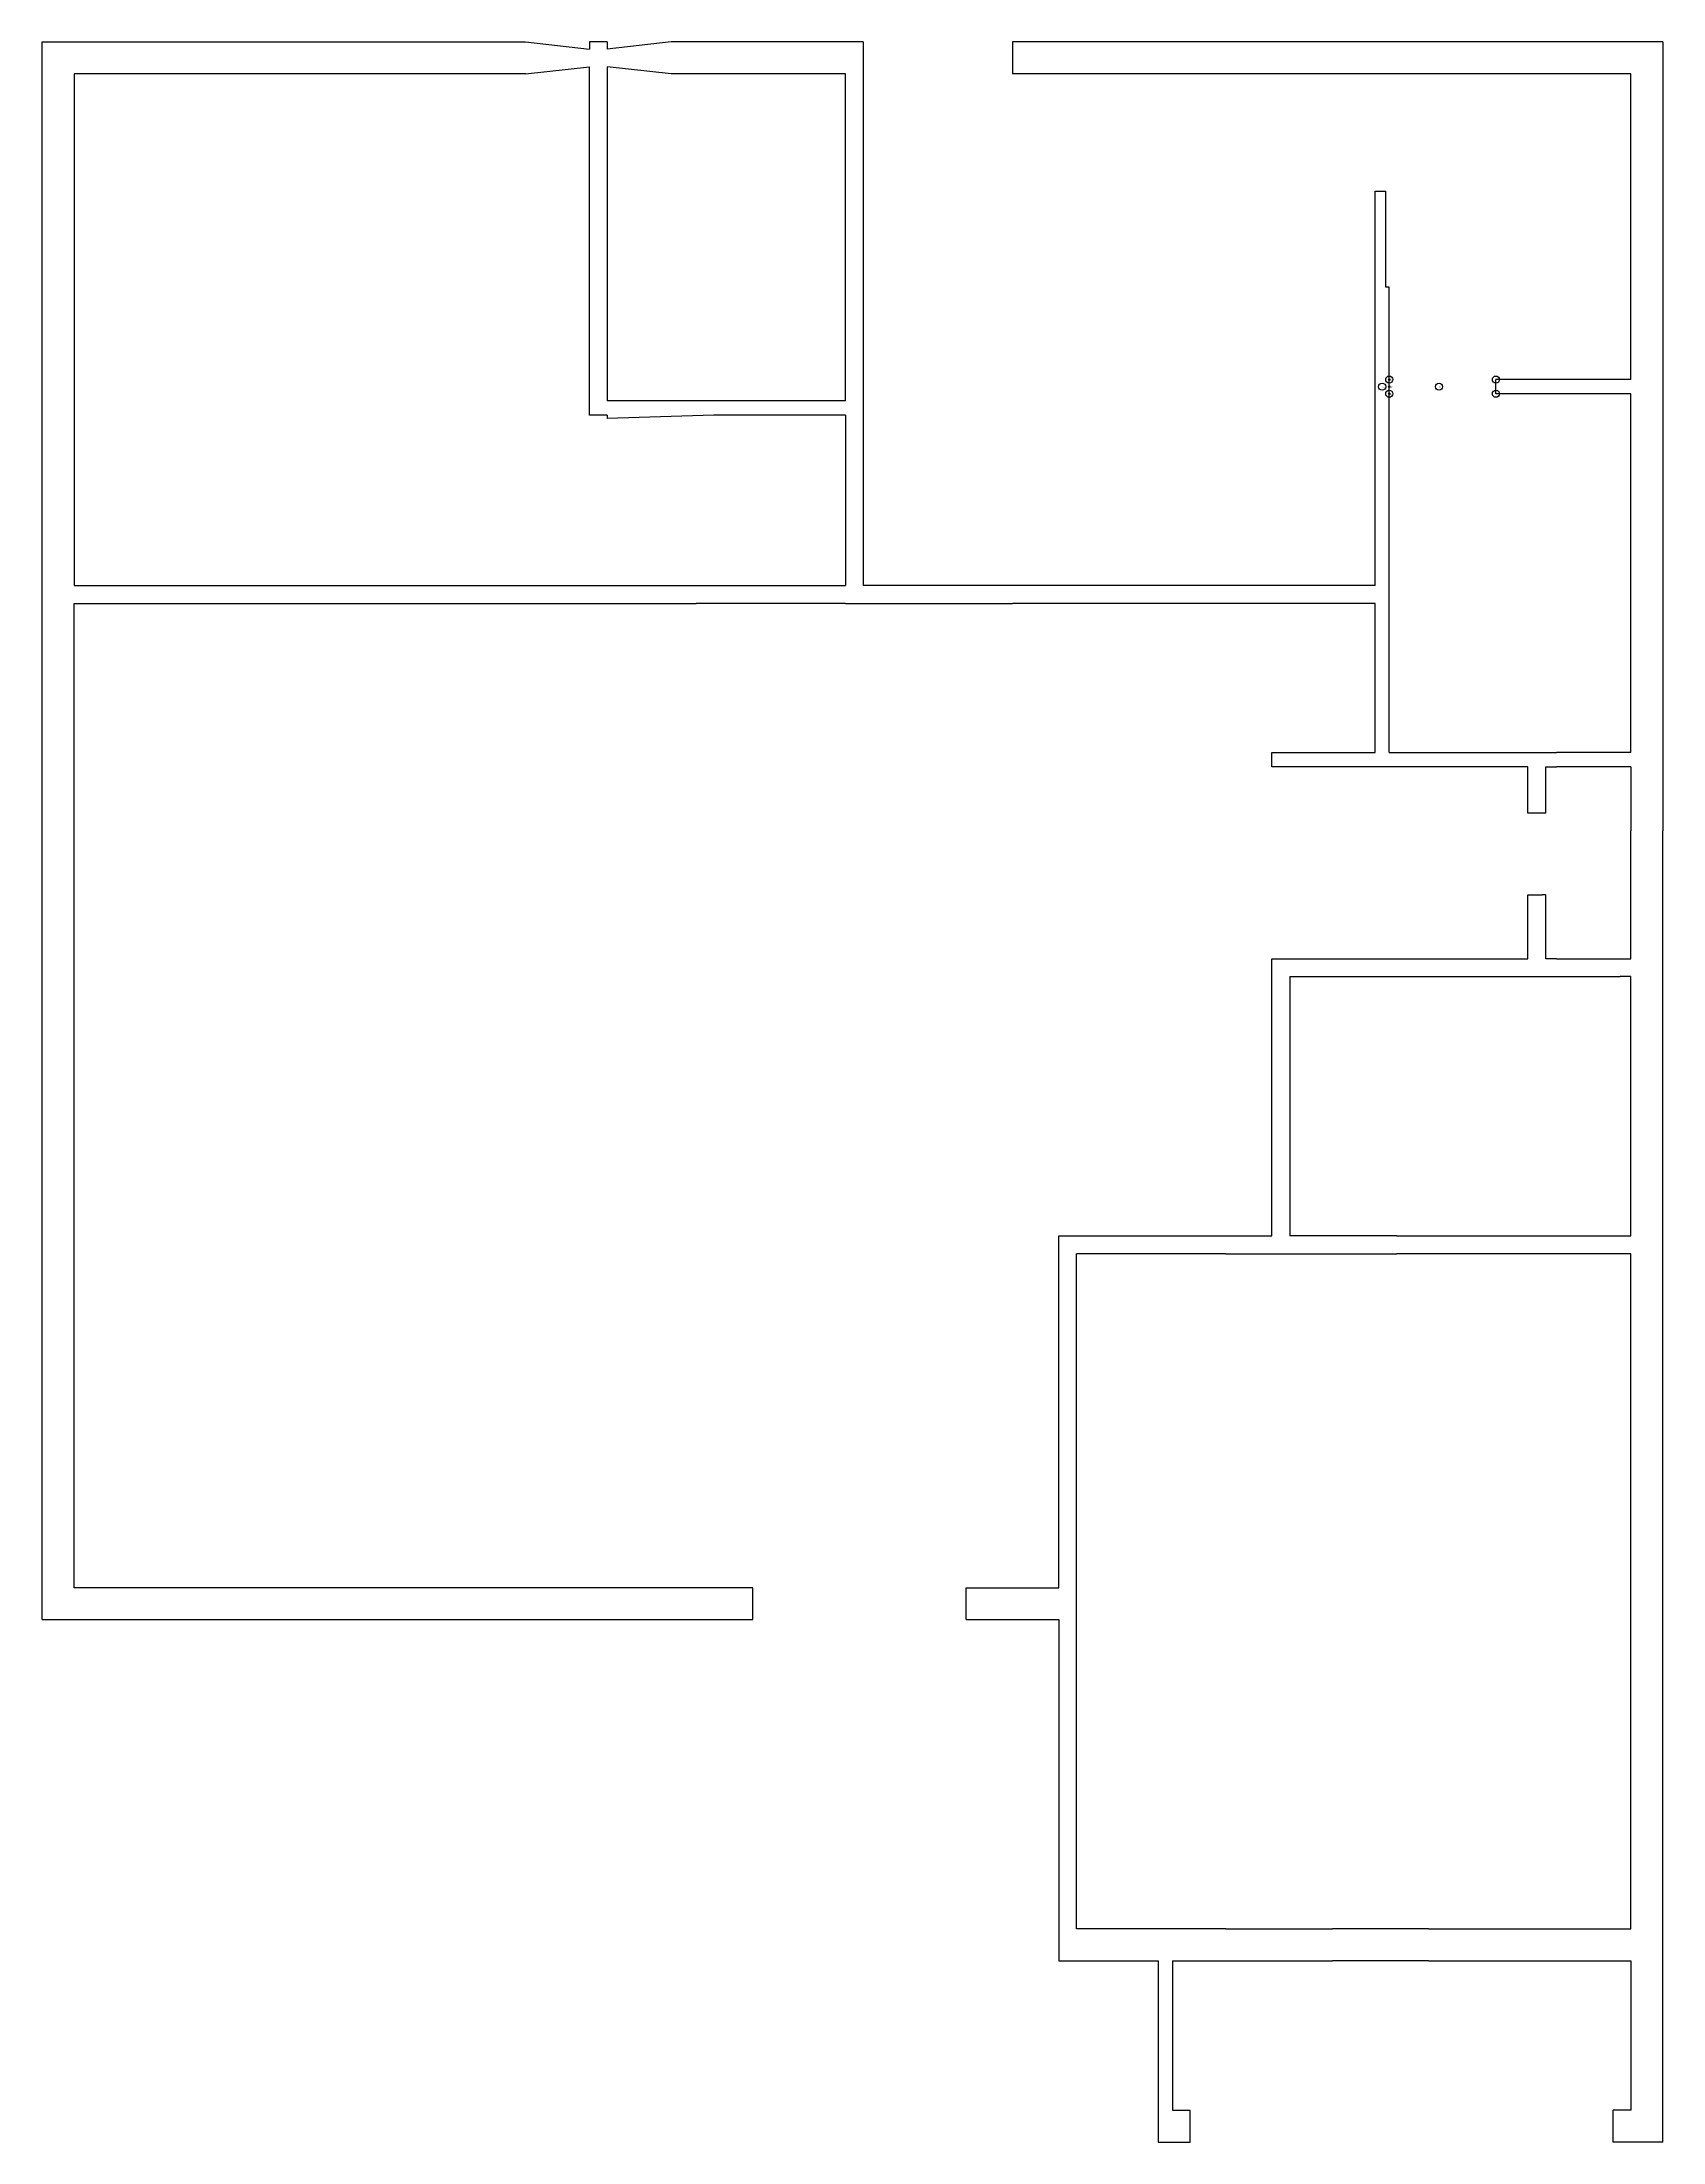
# Model space of a CAD drawing. Header units: metres. Extents: x 328 to 784, y 390 to 981.
import ezdxf

# ---------------------------------------------------------------- set-up
doc = ezdxf.new("R2010")
doc.units = ezdxf.units.M

msp = doc.modelspace()

# ---------------------------------------------------------------- linework, layer by layer
for p, q in [((328, 537), (328, 981)), ((328, 981), (464, 981)), ((464, 981), (482, 979)), ((487, 981), (482, 981)), ((482, 981), (482, 979)), ((505, 981), (487, 979)), ((487, 981), (487, 979)), ((559, 981), (505, 981)), ((559, 981), (559, 828)), ((784, 981), (601, 981)), ((601, 981), (601, 972)), ((784, 981), (784, 759)), ((464, 972), (337, 972)), ((337, 972), (337, 948)), ((464, 972), (482, 974)), ((482, 876), (482, 974)), ((505, 972), (487, 974)), ((487, 974), (487, 880)), ((554, 972), (505, 972)), ((554, 880), (554, 972)), ((775, 972), (601, 972)), ((775, 886), (775, 972)), ((337, 948), (337, 828)), ((703, 912), (703, 939)), ((703, 939), (706, 939)), ((706, 912), (706, 939)), ((703, 828), (703, 912)), ((707, 912), (706, 912)), ((707, 781), (707, 912)), ((737, 882), (737, 886)), ((775, 886), (737, 886)), ((775, 882), (737, 882)), ((775, 781), (775, 882)), ((487, 876), (482, 876)), ((517, 880), (487, 880)), ((517, 876), (487, 875)), ((487, 876), (487, 875)), ((554, 880), (517, 880)), ((554, 876), (517, 876)), ((554, 876), (554, 828)), ((337, 828), (512, 828)), ((512, 828), (554, 828)), ((601, 828), (559, 828)), ((703, 828), (601, 828)), ((337, 546), (337, 823)), ((337, 823), (512, 823)), ((554, 823), (512, 823)), ((554, 823), (559, 823)), ((559, 823), (601, 823)), ((703, 823), (601, 823)), ((703, 781), (703, 823)), ((674, 777), (674, 781)), ((674, 781), (703, 781)), ((707, 781), (754, 781)), ((772, 781), (754, 781)), ((775, 781), (772, 781)), ((746, 777), (674, 777)), ((746, 764), (746, 777)), ((751, 764), (751, 777)), ((751, 777), (754, 777)), ((772, 777), (754, 777)), ((775, 777), (772, 777)), ((775, 777), (775, 759)), ((751, 764), (746, 764)), ((775, 741), (775, 759)), ((784, 741), (784, 759)), ((746, 723), (746, 741)), ((746, 741), (750, 741)), ((751, 741), (750, 741)), ((751, 723), (751, 741)), ((775, 723), (775, 741)), ((784, 390), (784, 741)), ((674, 645), (674, 723)), ((674, 723), (746, 723)), ((754, 723), (751, 723)), ((754, 723), (772, 723)), ((772, 723), (775, 723)), ((679, 718), (754, 718)), ((679, 718), (679, 645)), ((754, 718), (772, 718)), ((775, 718), (772, 718)), ((775, 645), (775, 718)), ((614, 546), (614, 645)), ((614, 645), (619, 645)), ((619, 645), (661, 645)), ((661, 645), (674, 645)), ((709, 645), (679, 645)), ((709, 645), (775, 645)), ((619, 450), (619, 640)), ((661, 640), (619, 640)), ((661, 640), (679, 640)), ((679, 640), (709, 640)), ((775, 640), (709, 640)), ((775, 450), (775, 640)), ((528, 546), (337, 546)), ((528, 537), (528, 546)), ((588, 537), (588, 546)), ((588, 546), (614, 546)), ((328, 537), (528, 537)), ((588, 537), (614, 537)), ((614, 537), (614, 441)), ((661, 450), (619, 450)), ((661, 450), (691, 450)), ((700, 450), (691, 450)), ((718, 450), (700, 450)), ((718, 450), (775, 450)), ((614, 441), (642, 441)), ((642, 441), (642, 390)), ((646, 441), (661, 441)), ((646, 441), (646, 399)), ((661, 441), (691, 441)), ((700, 441), (691, 441)), ((718, 441), (700, 441)), ((718, 441), (775, 441)), ((775, 441), (775, 399)), ((646, 399), (651, 399)), ((651, 390), (651, 399)), ((775, 399), (770, 399)), ((770, 390), (770, 399)), ((642, 390), (651, 390)), ((784, 390), (770, 390))]:
    msp.add_line(p, q)
at = {"color": 3}
for centre in [(707, 886), (737, 886), (707, 882), (737, 882)]:
    msp.add_circle(centre, 1, dxfattribs=at)
at = {"layer": 'debug', "color": 4}
for centre in [(705, 884), (721, 884)]:
    msp.add_circle(centre, 1, dxfattribs=at)
at = {"layer": 'debug', "color": 5}
for centre in [(707, 886), (707, 882)]:
    msp.add_circle(centre, 0.2, dxfattribs=at)
at = {"layer": 'debug', "color": 2}
msp.add_circle((707, 884), 0.2, dxfattribs=at)

# ---------------------------------------------------------------- texts
at = {"layer": 'debug', "attachment_point": 1}
for s, insert, char_height in [('PERPPOINT', (705, 884), 0.3), ('CPP', (707, 884), 0.3), ('nlep2', (707, 886), 0.3), ('nlep1', (707, 882), 0.3), ('EL', (721, 884), 0.5)]:
    msp.add_mtext(s, dxfattribs=dict(at, insert=insert, char_height=char_height))

doc.saveas('drawing.dxf')
